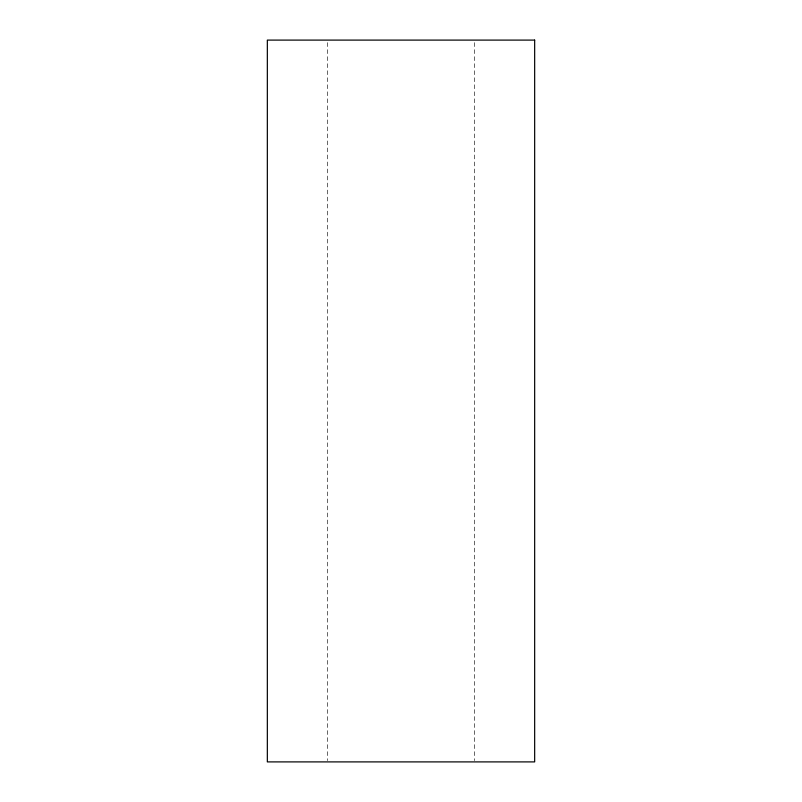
<?xml version="1.0" encoding="UTF-8"?>
<svg xmlns="http://www.w3.org/2000/svg" width="802" height="802" viewBox="0 0 802 802"><rect width="100%" height="100%" fill="white"/><g stroke="black" fill="none" stroke-linecap="round" stroke-linejoin="round"><path stroke-width="0.6" stroke-dasharray="4.01 3.01" d="M474.513 42.606L474.513 760.647M327.487 42.606L327.487 760.647"/><path stroke-width="1.2" d="M534.663 40.1L267.337 40.1L267.337 761.9L534.663 761.9L534.663 40.1"/></g></svg>
